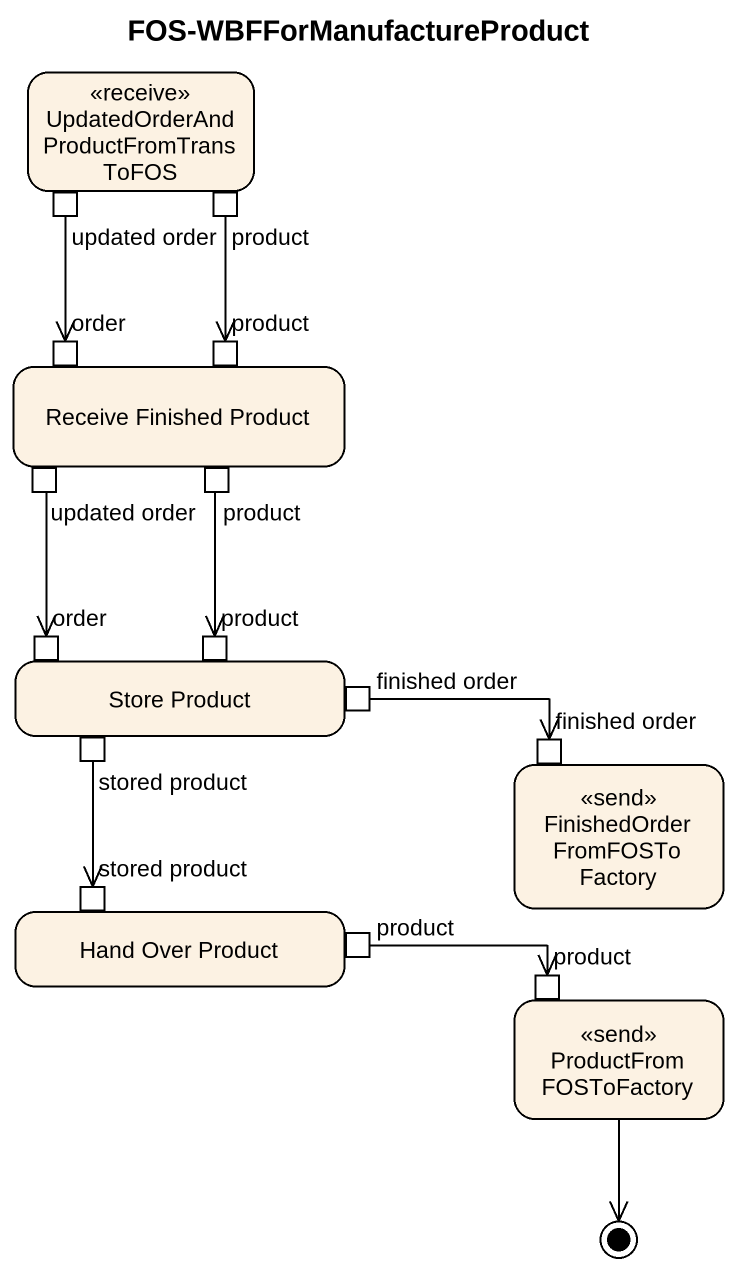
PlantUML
@startuml
title FOS-WBFForManufactureProduct
hide empty description
state "UpdatedOrderAndProductFromTransToFOS" as UpdatedOrderAndProductFromTr <<receive>> {
  state "updated order" as updated_order <<outputPin>>
  state product <<outputPin>>
}
state "Receive Finished Product" as Receive_Finished_Product {
  state order <<inputPin>>
  state "product" as product_2 <<inputPin>>
  state "updated order" as updated_order_2 <<outputPin>>
  state "product" as product_3 <<outputPin>>
}
state "Store Product" as Store_Product {
  state "order" as order_2 <<inputPin>>
  state "product" as product_4 <<inputPin>>
  state "finished order" as finished_order <<outputPin>>
  state "stored product" as stored_product <<outputPin>>
}
state "FinishedOrderFromFOSToFactory" as FinishedOrderFromFOSToFactor <<send>> {
  state "finished order" as finished_order_2 <<inputPin>>
}
state "Hand Over Product" as Hand_Over_Product {
  state "stored product" as stored_product_2 <<inputPin>>
  state "product" as product_5 <<outputPin>>
}
state ProductFromFOSToFactory <<send>> {
  state "product" as product_6 <<inputPin>>
}
updated_order --> order
product --> product_2
updated_order_2 --> order_2
product_3 --> product_4
finished_order -right-> finished_order_2
stored_product --> stored_product_2
product_5 -right-> product_6
ProductFromFOSToFactory --> [*]
@enduml
